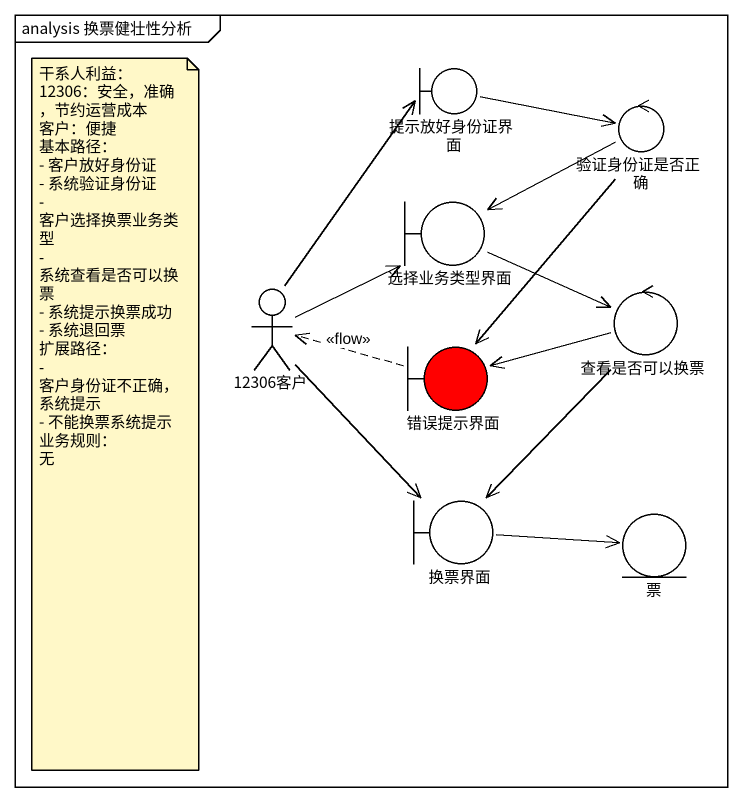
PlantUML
@startuml
mainframe analysis 换票健壮性分析
boundary 提示放好身份证界面
control 验证身份证是否正确
boundary 选择业务类型界面
actor "12306客户" as a12306客户
boundary 错误提示界面 #FF0000
control 查看是否可以换票
boundary 换票界面
entity 票
提示放好身份证界面 -right-> 验证身份证是否正确
验证身份证是否正确 -left-> 选择业务类型界面
验证身份证是否正确 --> 错误提示界面
选择业务类型界面 -right-> 查看是否可以换票
a12306客户 -up-> 提示放好身份证界面
a12306客户 -up-> 选择业务类型界面
a12306客户 --> 换票界面
错误提示界面 .left.> a12306客户 : <<flow>>
查看是否可以换票 -left-> 错误提示界面
查看是否可以换票 --> 换票界面
换票界面 -right-> 票
note as N1
  干系人利益：
  12306：安全，准确，节约运营成本
  客户：便捷
  基本路径：
  - 客户放好身份证
  - 系统验证身份证
  - 客户选择换票业务类型
  - 系统查看是否可以换票
  - 系统提示换票成功
  - 系统退回票
  扩展路径：
  - 客户身份证不正确，系统提示
  - 不能换票系统提示
  业务规则：
  无
end note
@enduml
